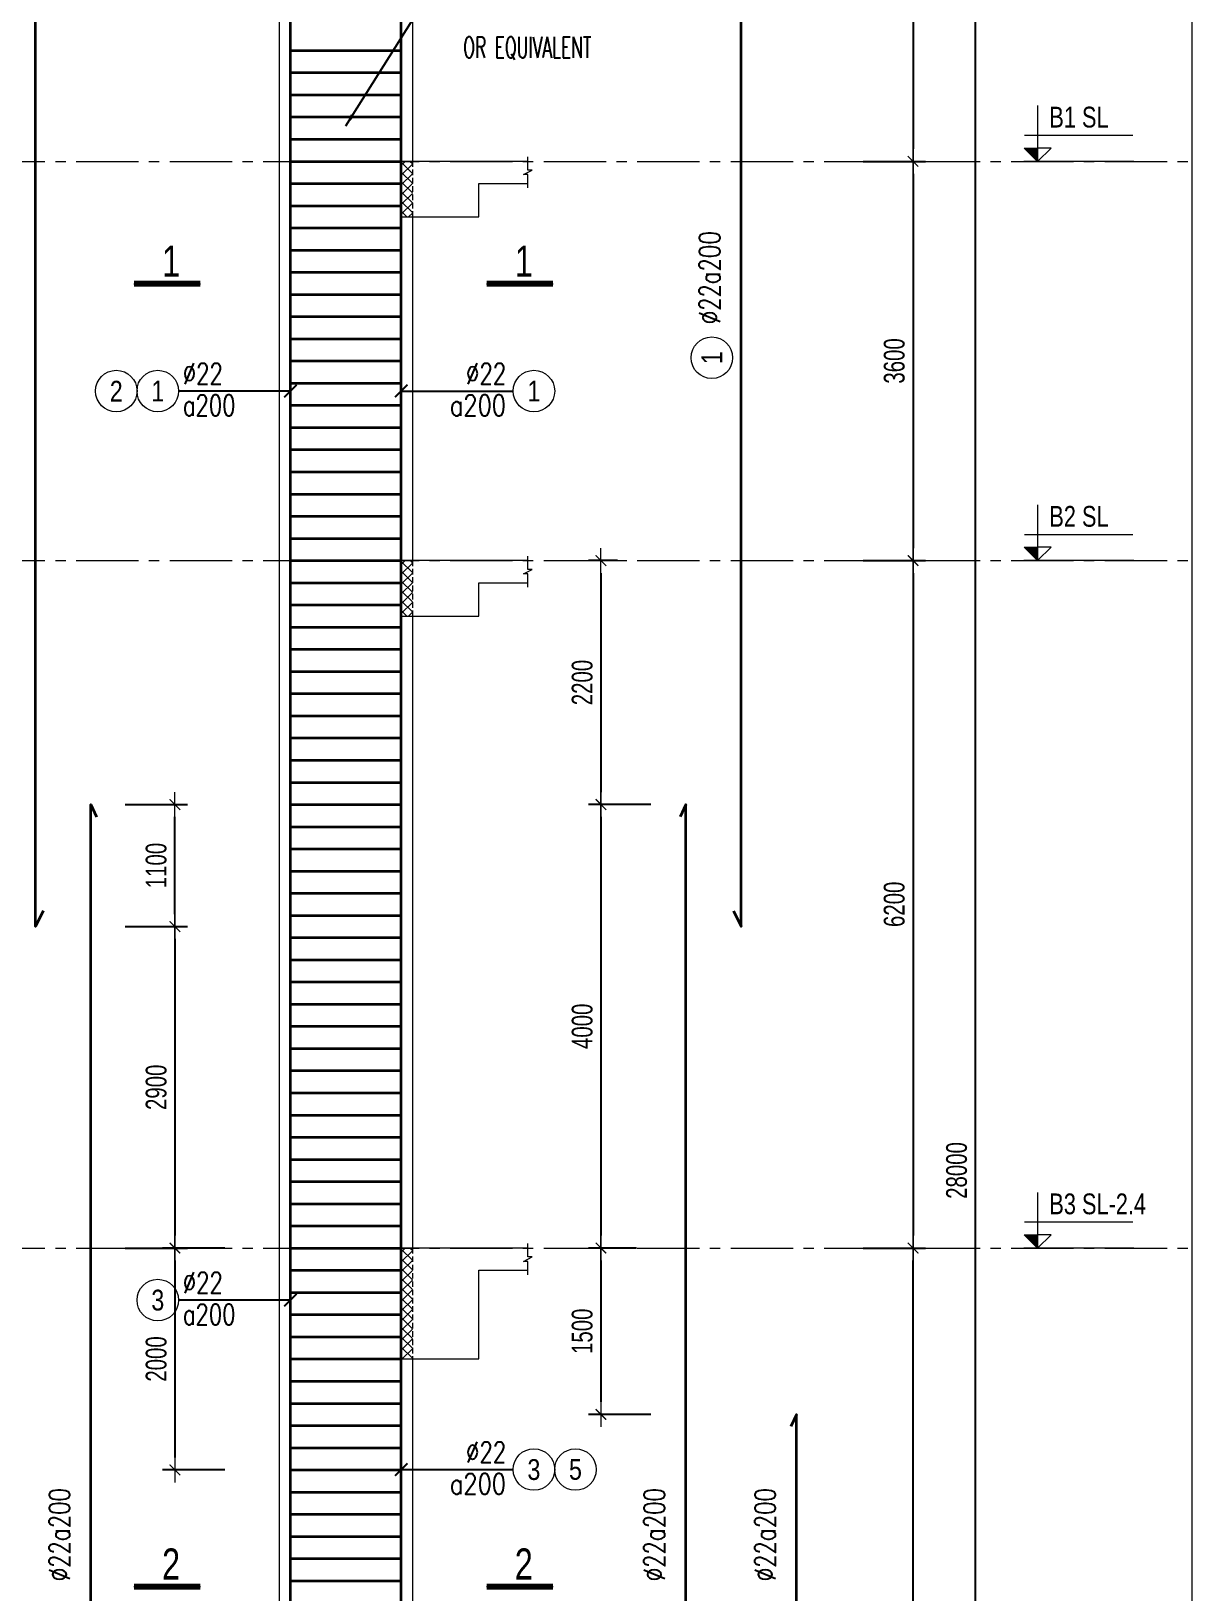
# Model space of a CAD drawing. Header units: millimetres. Extents: x -642477 to 1168880, y -27982 to 330379.
# Drawn here: x 935834 to 946306, y 82049 to 96122 of the extents above; entities that cross this region are included whole.
import ezdxf
from ezdxf.enums import TextEntityAlignment as Align

# ---------------------------------------------------------------- set-up
doc = ezdxf.new("R2010")
doc.units = ezdxf.units.MM
for name, pattern in [('CENTER2', [1.125, 0.75, -0.125, 0.125, -0.125]), ('HIDDEN', [0.375, 0.25, -0.125]), ('HIDDEN2', [4.762499999999999, 3.175, -1.5875])]:
    doc.linetypes.add(name, pattern=pattern)
doc.layers.get('0').update_dxf_attribs({"lineweight": 20})
doc.layers.get('Defpoints').update_dxf_attribs({"color": 151, "lineweight": 9})
for name, color, linetype, lineweight in [('NDC_S_ANNO', 7, 'Continuous', 20), ('NDC_S_AXIS', 5, 'CENTER2', 13), ('NDC_S_BREAK-LINE', 1, 'Continuous', 15), ('NDC_S_CONTINUOUS', 3, 'Continuous', 20), ('NDC_S_DIM', 1, 'Continuous', 15), ('NDC_S_ENG TITLE', 3, 'Continuous', 20), ('NDC_S_HATCH MATERIAL', 8, 'Continuous', 13), ('NDC_S_HIDDEN', 8, 'HIDDEN2', 13), ('NDC_S_LEADER', 1, 'Continuous', 15), ('NDC_S_REBAR', 4, 'Continuous', 35), ('NDC_S_SYMBOL', 1, 'Continuous', 15), ('NDC_S_TEXT SYMBOL', 7, 'Continuous', 20), ('NDC_S_VN TEXT', 7, 'Continuous', 20)]:
    doc.layers.add(name, color=color, linetype=linetype, lineweight=lineweight)
doc.styles.add('ARIAL', font='arial.ttf', dxfattribs={"width": 0.8})
doc.styles.add('NDC_ANNO', font='', dxfattribs={"width": 0.8})
doc.styles.add('NDC_DIM', font='', dxfattribs={"width": 0.75})
doc.styles.add('NDC_EN TXT', font='romans.shx', dxfattribs={"width": 0.8})
doc.styles.get('NDC_ANNO').set_extended_font_data('Dotum')
doc.styles.get('NDC_DIM').set_extended_font_data('Dotum')
doc.dimstyles.new('NDC_dim_25', dxfattribs={"dimscale": 25, "dimtxt": 2.2, "dimasz": 1.5, "dimexe": 1.5, "dimexo": 2.5, "dimgap": 1, "dimtad": 1, "dimdec": 0, "dimzin": 0, "dimdsep": 46, "dimtxsty": 'NDC_DIM', "dimblk": 'DIMMARK', "dimcen": 0.09, "dimdle": 1.2, "dimclrd": 1, "dimclre": 1, "dimclrt": 3, "dimadec": 0, "dimazin": 0, "dimtfac": 1, "dimtdec": 0, "dimtix": 1, "dimtofl": 0, "dimtmove": 0, "dimatfit": 3, "dimfxl": 6, "dimfxlon": 1, "dimtolj": 1, "dimtzin": 0, "dimarcsym": 0})
doc.dimstyles.new('NDC_dim_75', dxfattribs={"dimscale": 75, "dimtxt": 2.5, "dimasz": 1.5, "dimexe": 1.5, "dimexo": 2.5, "dimgap": 1, "dimtad": 1, "dimdec": 0, "dimzin": 0, "dimdsep": 46, "dimtxsty": 'NDC_DIM', "dimblk": 'DIMMARK', "dimcen": 0.09, "dimdle": 1.2, "dimclrd": 1, "dimclre": 1, "dimclrt": 3, "dimadec": 0, "dimazin": 0, "dimtfac": 1, "dimtdec": 0, "dimtix": 1, "dimtofl": 0, "dimtmove": 0, "dimatfit": 3, "dimfxl": 6, "dimfxlon": 1, "dimtolj": 1, "dimtzin": 0, "dimarcsym": 0})

# ---------------------------------------------------------------- blocks, each defined once
blk = doc.blocks.new('*U191')
at = {"layer": 'NDC_S_ANNO', "color": 0, "linetype": 'ByBlock', "lineweight": -2}
blk.add_line((-4.357142640116527, 0.002997111644365447), (1.000000217026004, 0.002999782974066001), dxfattribs=at)
at = {"layer": 'NDC_S_ANNO', "ltscale": 0.005, "const_width": 0.5}
blk.add_lwpolyline([(1.000000217026004, 0.002999782974066001), (-4.357142640116527, 0.002997111644365447)], dxfattribs=at)
at = {"layer": 'NDC_S_TEXT SYMBOL', "linetype": 'ByBlock', "lineweight": -2, "style": 'NDC_ANNO', "width": 0.8}
blk.add_attdef('DETAIL', text='', height=2.5, dxfattribs=at).set_placement((-0.635006858396082, 1.824862175366434), align=Align.MIDDLE_RIGHT)
blk = doc.blocks.new('*U2152')
at = {"layer": 'NDC_S_REBAR', "ltscale": 80}
blk.add_line((-500, 0), (500, 0), dxfattribs=at)
blk = doc.blocks.new('*U2153')
at = {"layer": 'NDC_S_DIM', "color": 0, "linetype": 'ByBlock', "lineweight": -2, "transparency": 16777216}
for p in [(1.016456843292303e-12, 16600), (1.00421037530083e-12, 16400), (9.91963907309356e-13, 16200), (9.797174393178826e-13, 16000), (9.67470971326409e-13, 15800), (9.552245033349356e-13, 15600), (9.42978035343462e-13, 15400), (9.307315673519883e-13, 15200), (9.18485099360515e-13, 15000), (9.062386313690414e-13, 14800), (8.939921633775678e-13, 14600), (8.817456953860943e-13, 14400), (8.694992273946208e-13, 14200), (8.572527594031472e-13, 14000), (8.450062914116737e-13, 13800), (8.327598234202002e-13, 13600), (8.205133554287266e-13, 13400), (8.082668874372531e-13, 13200), (7.960204194457796e-13, 13000), (7.837739514543061e-13, 12800), (7.715274834628325e-13, 12600), (7.59281015471359e-13, 12400), (7.470345474798854e-13, 12200), (7.347880794884119e-13, 12000), (7.225416114969384e-13, 11800), (7.102951435054649e-13, 11600), (6.980486755139914e-13, 11400), (6.858022075225178e-13, 11200), (6.735557395310442e-13, 11000), (6.613092715395707e-13, 10800), (6.490628035480972e-13, 10600), (6.368163355566237e-13, 10400), (6.245698675651502e-13, 10200), (6.123233995736766e-13, 10000), (6.00076931582203e-13, 9800), (5.878304635907295e-13, 9600), (5.75583995599256e-13, 9400), (5.633375276077825e-13, 9200), (5.51091059616309e-13, 9000), (5.388445916248355e-13, 8800), (5.265981236333618e-13, 8600), (5.143516556418883e-13, 8400), (5.021051876504148e-13, 8200), (4.898587196589413e-13, 8000), (4.776122516674678e-13, 7800), (4.653657836759942e-13, 7600), (4.531193156845207e-13, 7400), (4.408728476930471e-13, 7200), (4.286263797015736e-13, 7000), (4.163799117101001e-13, 6800), (4.041334437186265e-13, 6600), (3.91886975727153e-13, 6400), (3.796405077356795e-13, 6200), (3.673940397442059e-13, 6000), (3.551475717527324e-13, 5800), (3.429011037612589e-13, 5600), (3.306546357697854e-13, 5400), (3.184081677783118e-13, 5200), (3.061616997868383e-13, 5000), (2.939152317953648e-13, 4800), (2.816687638038912e-13, 4600), (2.694222958124177e-13, 4400), (2.571758278209442e-13, 4200), (2.449293598294706e-13, 4000), (2.326828918379971e-13, 3800), (2.204364238465236e-13, 3600), (2.081899558550501e-13, 3400), (1.959434878635765e-13, 3200), (1.83697019872103e-13, 3000), (1.714505518806295e-13, 2800)]:
    blk.add_blockref('*U2152', p, dxfattribs=at)
blk = doc.blocks.new('DIMMARK')
at = {"layer": 'NDC_S_DIM', "color": 1}
blk.add_line((-1.5, 0), (1, 0), dxfattribs=at)
at = {"layer": 'NDC_S_DIM', "color": 2, "const_width": 0.1}
blk.add_lwpolyline([(-0.4242640687119285, -0.4242640687119285), (0.4242640687119285, 0.4242640687119285)], dxfattribs=at)
blk = doc.blocks.new('*D2160')
at = {"layer": 'Defpoints', "color": 0, "ltscale": 100, "transparency": 16777216}
for p in [(940385.3617356655, 99848.07378612804), (940385.3617356655, 94948.073786128), (943790.8862308317, 94948.073786128)]:
    blk.add_point(p, dxfattribs=at)
at = {"layer": 'NDC_S_DIM', "color": 1, "lineweight": -2, "ltscale": 100, "transparency": 16777216}
for p, q in [((943340.8862308317, 99848.07378612804), (943903.3862308317, 99848.07378612804)), ((943790.8862308317, 99735.57378612804), (943790.8862308317, 95060.573786128)), ((943340.8862308317, 94948.073786128), (943903.3862308317, 94948.073786128))]:
    blk.add_line(p, q, dxfattribs=at)
at = {"layer": 'NDC_S_DIM', "color": 1, "lineweight": -2, "ltscale": 100, "transparency": 16777216, "xscale": 112.5, "yscale": 112.5, "zscale": 112.5}
for p, rotation in [((943790.8862308317, 99848.07378612804), 90), ((943790.8862308317, 94948.073786128), 270)]:
    blk.add_blockref('DIMMARK', p, dxfattribs=dict(at, rotation=rotation))
at = {"layer": 'NDC_S_DIM', "color": 3, "ltscale": 100, "transparency": 16777216, "insert": (943622.0090259468, 97398.07378612773), "char_height": 187.5, "attachment_point": 5, "rotation": 90, "style": 'NDC_DIM'}
blk.add_mtext('\\A1;4900', dxfattribs=at)
blk = doc.blocks.new('*D2161')
at = {"layer": 'Defpoints', "color": 0, "ltscale": 100, "transparency": 16777216}
for p in [(940385.3617356655, 94948.073786128), (940385.3617356655, 91348.073786128), (943790.8862308317, 91348.073786128)]:
    blk.add_point(p, dxfattribs=at)
at = {"layer": 'NDC_S_DIM', "color": 1, "lineweight": -2, "ltscale": 100, "transparency": 16777216}
for p, q in [((943340.8862308317, 94948.073786128), (943903.3862308317, 94948.073786128)), ((943790.8862308317, 94835.573786128), (943790.8862308317, 91460.573786128)), ((943340.8862308317, 91348.073786128), (943903.3862308317, 91348.073786128))]:
    blk.add_line(p, q, dxfattribs=at)
at = {"layer": 'NDC_S_DIM', "color": 1, "lineweight": -2, "ltscale": 100, "transparency": 16777216, "xscale": 112.5, "yscale": 112.5, "zscale": 112.5}
for p, rotation in [((943790.8862308317, 94948.073786128), 90), ((943790.8862308317, 91348.073786128), 270)]:
    blk.add_blockref('DIMMARK', p, dxfattribs=dict(at, rotation=rotation))
at = {"layer": 'NDC_S_DIM', "color": 3, "ltscale": 100, "transparency": 16777216, "insert": (943622.0090259468, 93148.07378612773), "char_height": 187.5, "attachment_point": 5, "rotation": 90, "style": 'NDC_DIM'}
blk.add_mtext('\\A1;3600', dxfattribs=at)
blk = doc.blocks.new('*D2162')
at = {"layer": 'Defpoints', "color": 0, "ltscale": 100, "transparency": 16777216}
for p in [(940385.3617356655, 91348.073786128), (940385.3617356655, 85148.073786128), (943790.8862308317, 85148.073786128)]:
    blk.add_point(p, dxfattribs=at)
at = {"layer": 'NDC_S_DIM', "color": 1, "lineweight": -2, "ltscale": 100, "transparency": 16777216}
for p, q in [((943340.8862308317, 91348.073786128), (943903.3862308317, 91348.073786128)), ((943790.8862308317, 91235.573786128), (943790.8862308317, 85260.573786128)), ((943340.8862308317, 85148.073786128), (943903.3862308317, 85148.073786128))]:
    blk.add_line(p, q, dxfattribs=at)
at = {"layer": 'NDC_S_DIM', "color": 1, "lineweight": -2, "ltscale": 100, "transparency": 16777216, "xscale": 112.5, "yscale": 112.5, "zscale": 112.5}
for p, rotation in [((943790.8862308317, 91348.073786128), 90), ((943790.8862308317, 85148.073786128), 270)]:
    blk.add_blockref('DIMMARK', p, dxfattribs=dict(at, rotation=rotation))
at = {"layer": 'NDC_S_DIM', "color": 3, "ltscale": 100, "transparency": 16777216, "insert": (943622.0090259468, 88248.07378612773), "char_height": 187.5, "attachment_point": 5, "rotation": 90, "style": 'NDC_DIM'}
blk.add_mtext('\\A1;6200', dxfattribs=at)
blk = doc.blocks.new('*D2163')
at = {"layer": 'Defpoints', "color": 0, "ltscale": 100, "transparency": 16777216}
for p in [(940385.3617356655, 99848.07378612804), (944353.3862308317, 99848.07378612804), (940385.3617356655, 71848.073786128)]:
    blk.add_point(p, dxfattribs=at)
at = {"layer": 'NDC_S_DIM', "color": 1, "lineweight": -2, "ltscale": 100, "transparency": 16777216}
for p, q in [((943903.3862308317, 99848.07378612804), (944465.8862308317, 99848.07378612804)), ((944353.3862308317, 71960.573786128), (944353.3862308317, 99735.57378612804)), ((943903.3862308317, 71848.073786128), (944465.8862308317, 71848.073786128))]:
    blk.add_line(p, q, dxfattribs=at)
at = {"layer": 'NDC_S_DIM', "color": 1, "lineweight": -2, "ltscale": 100, "transparency": 16777216, "xscale": 112.5, "yscale": 112.5, "zscale": 112.5}
for p, rotation in [((944353.3862308317, 99848.07378612804), 90), ((944353.3862308317, 71848.073786128), 270)]:
    blk.add_blockref('DIMMARK', p, dxfattribs=dict(at, rotation=rotation))
at = {"layer": 'NDC_S_DIM', "color": 3, "ltscale": 100, "transparency": 16777216, "insert": (944184.5090259468, 85848.07378612773), "char_height": 187.5, "attachment_point": 5, "rotation": 90, "style": 'NDC_DIM'}
blk.add_mtext('\\A1;28000', dxfattribs=at)
blk = doc.blocks.new('kata_block_CT')
at = {"layer": 'NDC_S_ANNO'}
blk.add_hatch(color=3, dxfattribs=at).paths.add_polyline_path([(0, 1.596954857557648), (-1.612010908633238, 1.596954857557648), (0, 0)])
at = {"layer": 'NDC_S_ANNO', "ltscale": 50}
h = blk.add_hatch(dxfattribs=at)
h.set_pattern_fill('ANSI31', color=256, scale=1.406250541793835, style=0)
h.set_pattern_definition([(45.00000000000001, (0, 5.456968210637569e-12), (-3.157122508925224, 3.157122508925225), [])])
h.paths.add_polyline_path([(0, 1.596954857557648), (0, 0), (1.612010908924276, 1.596954857557648)])
for p, q in [((-1.592704896858777, 3.140833880479477), (11.46947077315417, 3.140833880479477)), ((11.56125648126181, 5.456968210637569e-12), (-1.63869572513795, 5.456968210637569e-12))]:
    blk.add_line(p, q, dxfattribs=at)
for points in [[(0, 6.69495074864426), (0, 0)], [(0, 0), (-1.612010908924276, 1.596954857557648), (0, 1.596954857557648)], [(0, 0), (1.612010908924276, 1.596954857557648), (0, 1.596954857557648)]]:
    blk.add_lwpolyline(points, dxfattribs=at)
at = {"layer": 'NDC_S_ANNO', "color": 8, "ltscale": 50}
blk.add_lwpolyline([(0, 0), (-1.612010908633238, 1.596954857557648), (0, 1.596954857557648)], dxfattribs=at)
at = {"layer": 'NDC_S_TEXT SYMBOL', "color": 3, "style": 'NDC_ANNO', "width": 0.8}
blk.add_attdef('CT', (1.409564409346785, 4.068271311703938), '', height=2.5, dxfattribs=at)
blk = doc.blocks.new('*D2164')
at = {"layer": 'Defpoints', "color": 0, "ltscale": 100, "transparency": 16777216}
for p in [(940385.3617356655, 85148.07378612806), (943790.8862308317, 85148.07378612806), (940385.3617356655, 71848.07378612806)]:
    blk.add_point(p, dxfattribs=at)
at = {"layer": 'NDC_S_DIM', "color": 1, "lineweight": -2, "ltscale": 100, "transparency": 16777216}
for p, q in [((943340.8862308317, 85148.07378612806), (943903.3862308317, 85148.07378612806)), ((943790.8862308317, 71960.57378612806), (943790.8862308317, 85035.57378612806)), ((943340.8862308317, 71848.07378612806), (943903.3862308317, 71848.07378612806))]:
    blk.add_line(p, q, dxfattribs=at)
at = {"layer": 'NDC_S_DIM', "color": 1, "lineweight": -2, "ltscale": 100, "transparency": 16777216, "xscale": 112.5, "yscale": 112.5, "zscale": 112.5}
for p, rotation in [((943790.8862308317, 85148.07378612806), 90), ((943790.8862308317, 71848.07378612806), 270)]:
    blk.add_blockref('DIMMARK', p, dxfattribs=dict(at, rotation=rotation))
at = {"layer": 'NDC_S_DIM', "color": 3, "ltscale": 100, "transparency": 16777216, "insert": (943622.0090259468, 78498.07378612779), "char_height": 187.5, "attachment_point": 5, "rotation": 90, "style": 'NDC_DIM'}
blk.add_mtext('\\A1;13300', dxfattribs=at)
blk = doc.blocks.new('*U367')
blk.add_circle((-2.5, 0), 2.5)
at = {"layer": 'NDC_S_VN TEXT', "color": 3, "style": 'NDC_EN TXT', "width": 0.75}
for tag, p in [('DK1', (0.5, 0.8455043070534884)), ('KC1', (0.5, -2.972544307831413))]:
    blk.add_attdef(tag, p, '', height=2.5, dxfattribs=at)
at = {"layer": 'NDC_S_VN TEXT', "color": 7, "style": 'ARIAL', "width": 0.8}
blk.add_attdef('SH2', text='', height=2.5, dxfattribs=at).set_placement((-2.5, 0), align=Align.MIDDLE)
blk = doc.blocks.new('*D2168')
at = {"layer": 'Defpoints', "color": 0, "ltscale": 100, "transparency": 16777216}
for p in [(935871.8430802554, 89148.073786128), (937130.6303123, 89148.073786128), (935871.8430802554, 88048.073786128)]:
    blk.add_point(p, dxfattribs=at)
at = {"layer": 'NDC_S_DIM', "color": 1, "lineweight": -2, "ltscale": 100, "transparency": 16777216}
for p, q in [((936680.6303123, 89148.073786128), (937243.1303123, 89148.073786128)), ((937130.6303123, 88160.573786128), (937130.6303123, 89035.573786128)), ((936680.6303123, 88048.073786128), (937243.1303123, 88048.073786128))]:
    blk.add_line(p, q, dxfattribs=at)
at = {"layer": 'NDC_S_DIM', "color": 1, "lineweight": -2, "ltscale": 100, "transparency": 16777216, "xscale": 112.5, "yscale": 112.5, "zscale": 112.5}
for p, rotation in [((937130.6303123, 89148.073786128), 90), ((937130.6303123, 88048.073786128), 270)]:
    blk.add_blockref('DIMMARK', p, dxfattribs=dict(at, rotation=rotation))
at = {"layer": 'NDC_S_DIM', "color": 3, "ltscale": 100, "transparency": 16777216, "insert": (936961.7531074152, 88598.07378612773), "char_height": 187.5, "attachment_point": 5, "rotation": 90, "style": 'NDC_DIM'}
blk.add_mtext('\\A1;1100', dxfattribs=at)
blk = doc.blocks.new('*D2170')
at = {"layer": 'Defpoints', "color": 0, "ltscale": 100, "transparency": 16777216}
for p in [(935871.8430802554, 88048.073786128), (935871.8430802554, 85148.073786128), (937130.6303123, 85148.073786128)]:
    blk.add_point(p, dxfattribs=at)
at = {"layer": 'NDC_S_DIM', "color": 1, "lineweight": -2, "ltscale": 100, "transparency": 16777216}
for p, q in [((936680.6303123, 88048.073786128), (937243.1303123, 88048.073786128)), ((937130.6303123, 87935.573786128), (937130.6303123, 85260.573786128)), ((936680.6303123, 85148.073786128), (937243.1303123, 85148.073786128))]:
    blk.add_line(p, q, dxfattribs=at)
at = {"layer": 'NDC_S_DIM', "color": 1, "lineweight": -2, "ltscale": 100, "transparency": 16777216, "xscale": 112.5, "yscale": 112.5, "zscale": 112.5}
for p, rotation in [((937130.6303123, 88048.073786128), 90), ((937130.6303123, 85148.073786128), 270)]:
    blk.add_blockref('DIMMARK', p, dxfattribs=dict(at, rotation=rotation))
at = {"layer": 'NDC_S_DIM', "color": 3, "ltscale": 100, "transparency": 16777216, "insert": (936961.7531074152, 86598.07378612773), "char_height": 187.5, "attachment_point": 5, "rotation": 90, "style": 'NDC_DIM'}
blk.add_mtext('\\A1;2900', dxfattribs=at)
blk = doc.blocks.new('*U366')
blk.add_circle((2.5, 0), 2.5)
at = {"layer": 'NDC_S_VN TEXT', "color": 3, "style": 'NDC_EN TXT'}
for tag, width, p in [('DK2', 0.75, (-0.85, 0.8455043070534884)), ('KC2', 0.8, (-0.85, -2.972544307831413))]:
    blk.add_attdef(tag, text='', height=2.5, dxfattribs=dict(at, width=width)).set_placement(p, align=Align.RIGHT)
at = {"layer": 'NDC_S_VN TEXT', "color": 7, "style": 'ARIAL', "width": 0.8}
blk.add_attdef('SH3', text='', height=2.5, dxfattribs=at).set_placement((2.5, 0), align=Align.MIDDLE)
blk = doc.blocks.new('*D2156')
at = {"layer": 'Defpoints', "color": 0, "ltscale": 100, "transparency": 16777216}
for p in [(941312.9201908398, 91348.07378612806), (940974.9654937384, 89148.073786128), (941739.5942752154, 89148.073786128)]:
    blk.add_point(p, dxfattribs=at)
at = {"layer": 'NDC_S_DIM', "color": 1, "lineweight": -2, "ltscale": 100, "transparency": 16777216}
for p, q in [((941125.4201908398, 91348.07378612806), (940862.4654937384, 91348.07378612806)), ((940974.9654937384, 91235.57378612806), (940974.9654937384, 89260.573786128)), ((941424.9654937384, 89148.073786128), (940862.4654937384, 89148.073786128))]:
    blk.add_line(p, q, dxfattribs=at)
at = {"layer": 'NDC_S_DIM', "color": 1, "lineweight": -2, "ltscale": 100, "transparency": 16777216, "xscale": 112.5, "yscale": 112.5, "zscale": 112.5}
for p, rotation in [((940974.9654937384, 91348.07378612806), 90), ((940974.9654937384, 89148.073786128), 270)]:
    blk.add_blockref('DIMMARK', p, dxfattribs=dict(at, rotation=rotation))
at = {"layer": 'NDC_S_DIM', "color": 3, "ltscale": 100, "transparency": 16777216, "insert": (940806.0882888535, 90248.07378612776), "char_height": 187.5, "attachment_point": 5, "rotation": 90, "style": 'NDC_DIM'}
blk.add_mtext('\\A1;2200', dxfattribs=at)
blk = doc.blocks.new('*D2157')
at = {"layer": 'Defpoints', "color": 0, "ltscale": 100, "transparency": 16777216}
for p in [(941739.5942752154, 89148.073786128), (940974.9654937384, 85148.073786128), (941481.9262900732, 85148.073786128)]:
    blk.add_point(p, dxfattribs=at)
at = {"layer": 'NDC_S_DIM', "color": 1, "lineweight": -2, "ltscale": 100, "transparency": 16777216}
for p, q in [((941424.9654937384, 89148.073786128), (940862.4654937384, 89148.073786128)), ((940974.9654937384, 89035.573786128), (940974.9654937384, 85260.573786128)), ((941294.4262900732, 85148.073786128), (940862.4654937384, 85148.073786128))]:
    blk.add_line(p, q, dxfattribs=at)
at = {"layer": 'NDC_S_DIM', "color": 1, "lineweight": -2, "ltscale": 100, "transparency": 16777216, "xscale": 112.5, "yscale": 112.5, "zscale": 112.5}
for p, rotation in [((940974.9654937384, 89148.073786128), 90), ((940974.9654937384, 85148.073786128), 270)]:
    blk.add_blockref('DIMMARK', p, dxfattribs=dict(at, rotation=rotation))
at = {"layer": 'NDC_S_DIM', "color": 3, "ltscale": 100, "transparency": 16777216, "insert": (940806.0882888535, 87148.07378612773), "char_height": 187.5, "attachment_point": 5, "rotation": 90, "style": 'NDC_DIM'}
blk.add_mtext('\\A1;4000', dxfattribs=at)
blk = doc.blocks.new('*D2158')
at = {"layer": 'Defpoints', "color": 0, "ltscale": 100, "transparency": 16777216}
for p in [(941481.9262900732, 85148.073786128), (940974.9654937384, 83648.073786128), (942739.5942752154, 83648.073786128)]:
    blk.add_point(p, dxfattribs=at)
at = {"layer": 'NDC_S_DIM', "color": 1, "lineweight": -2, "ltscale": 100, "transparency": 16777216}
for p, q in [((941294.4262900732, 85148.073786128), (940862.4654937384, 85148.073786128)), ((940974.9654937384, 85035.573786128), (940974.9654937384, 83760.573786128)), ((941424.9654937384, 83648.073786128), (940862.4654937384, 83648.073786128))]:
    blk.add_line(p, q, dxfattribs=at)
at = {"layer": 'NDC_S_DIM', "color": 1, "lineweight": -2, "ltscale": 100, "transparency": 16777216, "xscale": 112.5, "yscale": 112.5, "zscale": 112.5}
for p, rotation in [((940974.9654937384, 85148.073786128), 90), ((940974.9654937384, 83648.073786128), 270)]:
    blk.add_blockref('DIMMARK', p, dxfattribs=dict(at, rotation=rotation))
at = {"layer": 'NDC_S_DIM', "color": 3, "ltscale": 100, "transparency": 16777216, "insert": (940806.0882888535, 84398.07378612773), "char_height": 187.5, "attachment_point": 5, "rotation": 90, "style": 'NDC_DIM'}
blk.add_mtext('\\A1;1500', dxfattribs=at)
blk = doc.blocks.new('*D2853')
at = {"layer": 'Defpoints', "color": 0, "ltscale": 100, "transparency": 16777216}
for p in [(937905.386470514, 85148.073786128), (937130.6303122971, 83148.073786128), (937900.9832515226, 83148.073786128)]:
    blk.add_point(p, dxfattribs=at)
at = {"layer": 'NDC_S_DIM', "color": 1, "lineweight": -2, "ltscale": 100, "transparency": 16777216}
for p, q in [((937580.6303122971, 85148.073786128), (937018.1303122971, 85148.073786128)), ((937130.6303122971, 85035.573786128), (937130.6303122971, 83260.573786128)), ((937580.6303122971, 83148.073786128), (937018.1303122971, 83148.073786128))]:
    blk.add_line(p, q, dxfattribs=at)
at = {"layer": 'NDC_S_DIM', "color": 1, "lineweight": -2, "ltscale": 100, "transparency": 16777216, "xscale": 112.5, "yscale": 112.5, "zscale": 112.5}
for p, rotation in [((937130.6303122971, 85148.073786128), 90), ((937130.6303122971, 83148.073786128), 270)]:
    blk.add_blockref('DIMMARK', p, dxfattribs=dict(at, rotation=rotation))
at = {"layer": 'NDC_S_DIM', "color": 3, "ltscale": 100, "transparency": 16777216, "insert": (936961.7531074123, 84148.07378612773), "char_height": 187.5, "attachment_point": 5, "rotation": 90, "style": 'NDC_DIM'}
blk.add_mtext('\\A1;2000', dxfattribs=at)

msp = doc.modelspace()

# ---------------------------------------------------------------- hatches: boundary and pattern name
at = {"layer": 'NDC_S_HATCH MATERIAL'}
h = msp.add_hatch(dxfattribs=at)
h.set_pattern_fill('ANSI37', color=256, scale=500)
h.set_pattern_definition([(45, (931894.5062897785, 7995.990177799846), (-44.19417382415922, 44.19417382415922), []), (135, (931894.5062897785, 7995.990177799846), (-44.19417382415922, -44.19417382415921), [])])
h.paths.add_polyline_path([(939272.8867379192, 94948.07378612798), (939172.8867379192, 94948.07378612798), (939172.8867379192, 94448.07378612798), (939272.8867379192, 94448.07378612798)])
h = msp.add_hatch(dxfattribs=at)
h.set_pattern_fill('ANSI37', color=256, scale=500)
h.set_pattern_definition([(45, (931894.5062897785, 4395.990177799846), (-44.19417382415922, 44.19417382415922), []), (135, (931894.5062897785, 4395.990177799846), (-44.19417382415922, -44.19417382415921), [])])
h.paths.add_polyline_path([(939272.8867379192, 91348.07378612798), (939172.8867379192, 91348.07378612798), (939172.8867379192, 90848.07378612798), (939272.8867379192, 90848.07378612798)])
h = msp.add_hatch(dxfattribs=at)
h.set_pattern_fill('ANSI37', color=256, scale=500)
h.set_pattern_definition([(45, (931894.5062897785, -1804.009822200154), (-44.19417382415922, 44.19417382415922), []), (135, (931894.5062897785, -1804.009822200154), (-44.19417382415922, -44.19417382415921), [])])
h.paths.add_polyline_path([(939272.8867379192, 85148.07378612798), (939172.8867379192, 85148.07378612798), (939172.8867379191, 84148.07378612798), (939272.8867379191, 84148.07378612798)])

# ---------------------------------------------------------------- linework, layer by layer
at = {"layer": 'NDC_S_AXIS', "ltscale": 750}
for p, q in [((932864.3130903929, 94948.07378612798), (946306.4103809369, 94948.07378612798)), ((932864.3130903929, 91348.07378612798), (946306.4103809369, 91348.07378612798)), ((932864.3130903929, 85148.07378612798), (946306.4103809369, 85148.07378612798))]:
    msp.add_line(p, q, dxfattribs=at)
at = {"layer": 'NDC_S_BREAK-LINE'}
for points in [[(940315.2134763787, 94708.07378612798), (940315.2134763787, 94828.07378612798), (940275.2134763787, 94828.07378612798), (940355.2134763787, 94868.07378612798), (940315.2134763787, 94868.07378612798), (940315.2134763787, 94988.07378612798)], [(940315.2134763787, 91108.07378612798), (940315.2134763787, 91228.07378612798), (940275.2134763787, 91228.07378612798), (940355.2134763787, 91268.07378612798), (940315.2134763787, 91268.07378612798), (940315.2134763787, 91388.07378612798)], [(940315.2134763787, 84908.07378612798), (940315.2134763787, 85028.07378612798), (940275.2134763787, 85028.07378612798), (940355.2134763787, 85068.07378612798), (940315.2134763787, 85068.07378612798), (940315.2134763787, 85188.07378612798)]]:
    msp.add_lwpolyline(points, dxfattribs=at)
at = {"layer": 'NDC_S_CONTINUOUS', "ltscale": 100}
msp.add_line((946306.4103809369, 103910.7892755513), (946306.4103809372, 63732.79332424475), dxfattribs=at)
for points in [[(939272.8867379191, 84148.07378612798), (939272.8867379192, 71848.07378612798), (938072.8867379192, 71848.07378612798), (938072.8867379192, 99848.07378612798), (939272.8867379192, 99848.07378612798), (939272.8867379192, 94948.07378612798)], [(940315.2134763787, 94948.07378612798), (939172.8867379192, 94948.07378612798), (939172.8867379192, 94448.07378612798), (939872.8867379192, 94448.07378612798), (939872.8867379192, 94748.07378612798), (940315.2134763787, 94748.07378612798)], [(939272.8867379192, 94448.07378612798), (939272.8867379192, 91348.07378612798)], [(940315.2134763787, 91348.07378612798), (939172.8867379192, 91348.07378612798), (939172.8867379192, 90848.07378612798), (939872.8867379192, 90848.07378612798), (939872.8867379192, 91148.07378612798), (940315.2134763787, 91148.07378612798)], [(939272.8867379192, 90848.07378612798), (939272.8867379192, 85148.07378612798)], [(940315.2134763787, 85148.07378612798), (939172.8867379192, 85148.07378612798), (939172.8867379191, 84148.07378612798), (939872.8867379191, 84148.07378612798), (939872.8867379192, 84948.07378612798), (940315.2134763787, 84948.07378612798)]]:
    msp.add_lwpolyline(points, dxfattribs=at)
at = {"layer": 'NDC_S_DIM'}
for centre in [(941975.4550227514, 93177.11908911339), (936601.0146342344, 92876.73150669663), (940744.7588416038, 83151.1020247717)]:
    msp.add_circle(centre, 187.5, dxfattribs=at)
at = {"layer": 'NDC_S_HIDDEN', "linetype": 'HIDDEN', "ltscale": 200}
for p, q in [((939272.8867379192, 94948.07378612798), (939272.8867379192, 94448.07378612798)), ((939272.8867379192, 91348.07378612798), (939272.8867379192, 90848.07378612798)), ((939272.8867379192, 85148.07378612798), (939272.8867379192, 84148.07378612798))]:
    msp.add_line(p, q, dxfattribs=at)
at = {"layer": 'NDC_S_REBAR', "ltscale": 80}
for points in [[(935940.4115693192, 88188.9858050183), (935871.843080255, 88048.07378612798), (935871.843080255, 99748.07378612798), (935922.5650043245, 99638.12583984104)], [(938197.8867379192, 72023.07378612798), (938172.8867379192, 71948.07378612798), (938172.8867379192, 99748.07378612798), (938197.8867379192, 99673.07378612798)], [(939147.8867379192, 72023.07378612798), (939172.8867379192, 71948.07378612798), (939172.8867379192, 99748.07378612798), (939147.8867379192, 99673.07378612798)], [(942171.0257861505, 88188.9858050183), (942239.594275215, 88048.07378612798), (942239.594275215, 99748.07378612798), (942188.8723511451, 99638.12583984104)], [(936440.4115693192, 76688.9858050183), (936371.843080255, 76548.07378612798), (936371.843080255, 89148.07378612798), (936422.5650043245, 89038.12583984104)], [(941671.0257861505, 77588.9858050183), (941739.594275215, 77448.07378612798), (941739.594275215, 89148.07378612798), (941688.8723511451, 89038.12583984104)], [(942671.0257861505, 72088.9858050183), (942739.594275215, 71948.07378612798), (942739.594275215, 83648.07378612798), (942688.8723511451, 83538.12583984104)]]:
    msp.add_lwpolyline(points, dxfattribs=at)

# ---------------------------------------------------------------- block references
at = {"layer": 'NDC_S_DIM', "xscale": -1, "rotation": 180}
msp.add_blockref('*U2153', (938672.8867379192, 98748.07378612798), dxfattribs=at)
at = {"layer": 'NDC_S_DIM', "ltscale": 80, "xscale": 75, "yscale": 75, "zscale": 75}
for name, p, values in [('*U367', (937163.5146342344, 92876.73150669663), {'SH2': '1', 'DK1': '%%c22', 'KC1': 'a200'}), ('*U366', (940182.2588416038, 92876.73150669663), {'SH3': '1', 'DK2': '%%c22', 'KC2': 'a200'}), ('*U367', (937163.5146342344, 84679.0423720716), {'SH2': '3', 'DK1': '%%c22', 'KC1': 'a200'}), ('*U366', (940182.2588416038, 83151.1020247717), {'SH3': '3', 'DK2': '%%c22', 'KC2': 'a200'})]:
    msp.add_blockref(name, p, dxfattribs=at).add_auto_attribs(values)
at = {"layer": 'NDC_S_SYMBOL', "xscale": 112, "yscale": 112, "zscale": 112}
for p, values in [((937248.2862171179, 93844.2195238481), {'DETAIL': '1'}), ((940430.9606013773, 93844.21982303706), {'DETAIL': '1'}), ((937248.2862171179, 82095.07006941464), {'DETAIL': '2'}), ((940430.9606013773, 82095.07036860358), {'DETAIL': '2'})]:
    msp.add_blockref('*U191', p, dxfattribs=at).add_auto_attribs(values)
at = {"layer": 'NDC_S_VN TEXT', "xscale": 75, "yscale": 75, "zscale": 75}
for p, values in [((944915.0001407242, 94948.07378612757), {'CT': 'B1 SL'}), ((944915.0001407242, 91348.07378612757), {'CT': 'B2 SL'}), ((944915.0001407242, 85148.07378612757), {'CT': 'B3 SL-2.4'})]:
    msp.add_blockref('kata_block_CT', p, dxfattribs=at).add_auto_attribs(values)

# ---------------------------------------------------------------- texts
at = {"layer": 'NDC_S_ENG TITLE', "style": 'NDC_EN TXT', "width": 0.6}
msp.add_text('OR EQUIVALENT', height=187.5, dxfattribs=at).set_placement((939731.9735598993, 95976.020777794), align=Align.MIDDLE_LEFT)
at = {"layer": 'NDC_S_VN TEXT', "color": 3, "style": 'NDC_EN TXT', "width": 0.75}
for p in [(942049.8276105099, 93479.5116514264), (936182.07641555, 82144.86352135621), (941549.8276105099, 82144.86352135621), (942549.8276105099, 82144.86352135621)]:
    msp.add_text('%%C22a200', height=187.5, rotation=90, dxfattribs=at).set_placement(p)
at = {"layer": 'NDC_S_VN TEXT', "color": 7, "style": 'ARIAL', "width": 0.8}
msp.add_text('1', height=187.5, rotation=90, dxfattribs=at).set_placement((941975.4550227514, 93177.11908911339), align=Align.MIDDLE)
for s, p in [('2', (936601.0146342344, 92876.73150669663)), ('5', (940744.7588416038, 83151.1020247717))]:
    msp.add_text(s, height=187.5, dxfattribs=at).set_placement(p, align=Align.MIDDLE)

# ---------------------------------------------------------------- dimensions: what is measured, and where the dimension line sits
at = {"layer": 'NDC_S_DIM', "ltscale": 100}
for base, p1, p2, picture, middle in [((943790.8862308317, 94948.073786128), (940385.361735665, 99848.07378612798), (940385.361735665, 94948.07378612798), '*D2160', (943622.0090259468, 97398.07378612773)), ((944353.3862308317, 99848.07378612804), (940385.361735665, 71848.07378612798), (940385.361735665, 99848.07378612798), '*D2163', (944184.5090259468, 85848.07378612773)), ((943790.8862308317, 91348.073786128), (940385.361735665, 94948.07378612798), (940385.361735665, 91348.07378612798), '*D2161', (943622.0090259468, 93148.07378612773)), ((943790.8862308317, 85148.073786128), (940385.361735665, 91348.07378612798), (940385.361735665, 85148.07378612798), '*D2162', (943622.0090259468, 88248.07378612773)), ((940974.9654937384, 89148.073786128), (941312.9201908393, 91348.07378612804), (941739.594275215, 89148.07378612798), '*D2156', (940806.0882888535, 90248.07378612776)), ((937130.6303123, 89148.073786128), (935871.843080255, 88048.07378612798), (935871.843080255, 89148.07378612798), '*D2168', (936961.7531074152, 88598.07378612773)), ((937130.6303123, 85148.073786128), (935871.843080255, 88048.07378612798), (935871.843080255, 85148.07378612798), '*D2170', (936961.7531074152, 86598.07378612773)), ((937130.6303122971, 83148.073786128), (937905.3864705135, 85148.07378612798), (937900.9832515222, 83148.07378612798), '*D2853', (936961.7531074123, 84148.07378612773)), ((943790.8862308317, 85148.07378612806), (940385.361735665, 71848.07378612804), (940385.361735665, 85148.07378612804), '*D2164', (943622.0090259468, 78498.07378612779))]:
    dim = msp.add_linear_dim(base=base, p1=p1, p2=p2, angle=90, dimstyle='NDC_dim_75', dxfattribs=at)
    dim.commit()
    dim.dimension.update_dxf_attribs({"geometry": picture, "text_midpoint": middle})
for base, p1, p2, picture, middle in [((940974.9654937384, 85148.073786128), (941739.594275215, 89148.07378612798), (941481.9262900727, 85148.07378612798), '*D2157', (940806.0882888535, 87148.07378612773)), ((940974.9654937384, 83648.073786128), (941481.9262900727, 85148.07378612798), (942739.594275215, 83648.07378612798), '*D2158', (940806.0882888535, 84398.07378612773))]:
    dim = msp.add_linear_dim(base=base, p1=p1, p2=p2, angle=90, dimstyle='NDC_dim_75', override={"dimtmove": 1}, dxfattribs=at)
    dim.commit()
    dim.dimension.update_dxf_attribs({"geometry": picture, "text_midpoint": middle})

# ---------------------------------------------------------------- leaders
at = {"layer": 'NDC_S_DIM', "ltscale": 80}
for points in [[(938172.8867379192, 92876.73150669663), (937163.5146342344, 92876.73150669663)], [(939172.8867379192, 92876.73150669663), (940182.2588416038, 92876.73150669663)], [(938172.8867379192, 84679.0423720716), (937163.5146342344, 84679.0423720716)], [(939172.8867379192, 83151.1020247717), (940182.2588416038, 83151.1020247717)]]:
    msp.add_leader(points, dimstyle='NDC_dim_75', override={"dimldrblk": 'ArchTick'}, dxfattribs=at)
at = {"layer": 'NDC_S_LEADER'}
msp.add_leader([(938672.8867379192, 95267.42222364739), (939630.0304481142, 96791.81044977489), (941954.5768062808, 96791.81044977489)], dimstyle='NDC_dim_25', override={"dimasz": 4.5}, dxfattribs=at)

doc.saveas('drawing.dxf')
